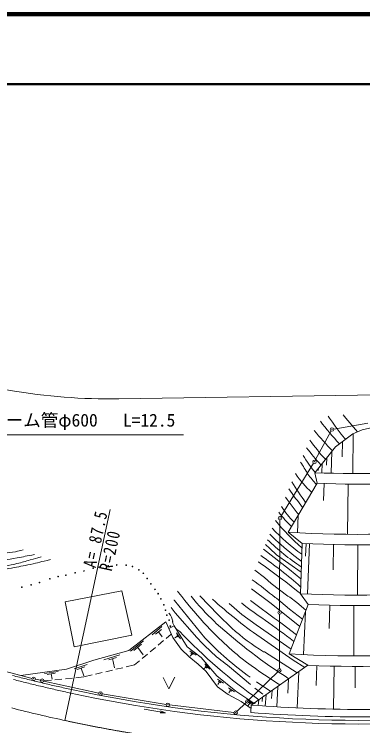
# Model space of a CAD drawing. Units: millimetres, scale not verified. Extents: x 40000 to 680000, y 20000 to 380000.
# Drawn here: x 450782 to 500580, y 278416 to 380000 of the extents above; entities that cross this region are included whole.
import ezdxf
from ezdxf.enums import TextEntityAlignment as Align

# ---------------------------------------------------------------- set-up
doc = ezdxf.new("R2010")
doc.units = ezdxf.units.MM
doc.header["$LTSCALE"] = 1000
doc.header["$PDMODE"] = 32
doc.header["$PDSIZE"] = 500
doc.linetypes.add('CHAIN', pattern=[18.5, 12, -1.5, 3.5, -1.5])
for name, color, linetype, lineweight in [('M-BGD', 7, 'Continuous', 13), ('M-BMK', 2, 'CHAIN', 13), ('M-BMK-ROW', 30, 'Continuous', 13), ('M-STR-HTXT', 7, 'Continuous', 13), ('M-TTL', 2, 'Continuous', 140), ('M-TTL-LINE', 7, 'Continuous', 50)]:
    doc.layers.add(name, color=color, linetype=linetype, lineweight=lineweight)
doc.styles.add('ＭＳ ゴシック', font='')
doc.styles.get('ＭＳ ゴシック').set_extended_font_data('MS Gothic')

msp = doc.modelspace()

# ---------------------------------------------------------------- linework, layer by layer
at = {"layer": 'M-BGD'}
for p, q in [((498167, 322308), (497786, 322794)), ((499815, 320372), (498167, 322308)), ((499174, 314421), (499211, 320129)), ((497691, 319014), (497655, 316808)), ((496059, 314471), (496140, 317586)), ((495453, 316727), (495420, 315612)), ((494239, 315206), (494226, 314870)), ((494713, 314512), (494759, 315858)), ((494063, 313034), (493714, 314549)), ((494063, 313034), (489936, 306057)), ((495050, 313000), (494973, 310582)), ((498407, 305753), (498484, 312927)), ((492422, 310261), (492419, 310305)), ((492008, 309560), (491991, 309574)), ((491238, 305982), (491371, 308482)), ((489936, 306057), (491903, 304446)), ((487290, 303703), (486681, 304317)), ((491903, 304446), (491667, 297275)), ((491875, 303825), (491883, 303819)), ((492492, 304419), (492411, 302627)), ((492666, 297230), (492971, 304397)), ((496412, 304286), (496331, 300700)), ((499838, 297070), (499853, 304244)), ((490109, 300738), (486404, 303649)), ((488242, 302843), (487290, 303703)), ((491768, 300334), (488242, 302843)), ((491733, 299383), (490109, 300738)), ((491793, 301094), (491774, 301108)), ((486519, 299599), (485158, 300648)), ((487503, 298742), (486519, 299599)), ((489894, 296897), (487503, 298742)), ((491736, 299379), (491733, 299383)), ((487307, 296018), (484695, 297974)), ((479902, 294234), (477291, 296969)), ((488254, 296625), (488057, 296707)), ((490159, 296755), (489894, 296897)), ((491136, 295993), (490159, 296755)), ((491667, 297275), (492778, 295724)), ((478021, 290980), (473670, 296295)), ((481493, 295851), (483310, 294308)), ((491557, 292641), (487307, 296018)), ((490115, 295062), (488254, 296625)), ((492778, 295724), (490071, 288672)), ((492423, 294901), (491136, 295993)), ((495871, 295622), (495790, 292301)), ((473789, 294549), (473204, 295296)), ((491974, 293630), (490115, 295062)), ((492112, 288572), (492378, 294682)), ((492453, 294878), (492423, 294901)), ((499283, 288398), (499319, 295572)), ((472894, 294474), (472903, 294456)), ((476869, 291029), (473789, 294549)), ((481881, 292361), (479902, 294234)), ((483173, 293055), (482460, 293676)), ((483310, 294308), (485357, 292822)), ((470472, 291421), (471878, 292575)), ((472860, 292285), (472441, 293277)), ((473630, 292688), (472860, 292285)), ((473425, 293344), (473398, 293278)), ((479634, 293036), (479392, 293306)), ((484552, 292002), (483173, 293055)), ((490337, 289364), (485357, 292822)), ((491100, 291398), (489078, 292982)), ((491586, 292619), (491557, 292641)), ((470968, 291488), (471813, 292155)), ((471390, 291822), (471926, 291095)), ((473959, 291705), (474543, 290820)), ((484953, 291742), (484552, 292002)), ((490616, 287761), (484953, 291742)), ((467398, 289057), (469271, 290542)), ((472114, 290571), (471346, 289930)), ((473202, 291479), (472498, 290891)), ((474086, 291217), (473708, 290993)), ((473996, 291378), (474205, 291048)), ((467857, 289152), (468986, 290046)), ((468422, 289599), (469215, 288566)), ((470962, 289610), (470194, 288970)), ((463594, 287849), (465879, 288535)), ((469810, 288649), (469042, 288009)), ((475879, 289101), (476754, 288500)), ((476181, 288697), (475914, 288347)), ((476037, 288812), (476354, 288584)), ((486548, 288949), (486418, 288972)), ((491190, 285954), (486548, 288949)), ((492745, 287044), (490071, 288672)), ((464297, 287841), (465379, 288164)), ((464838, 288002), (465114, 286704)), ((468658, 287688), (467953, 287101)), ((492281, 286727), (490616, 287761)), ((459346, 286537), (461225, 287161)), ((459780, 286455), (460879, 286834)), ((460329, 286644), (460717, 285529)), ((466285, 286704), (465312, 286473)), ((467953, 287101), (466772, 286820)), ((478198, 286810), (477858, 286530)), ((477997, 287273), (478711, 286487)), ((478084, 286955), (478342, 286660)), ((484537, 284314), (481559, 286821)), ((484657, 281374), (492745, 287044)), ((492281, 286727), (492287, 286723)), ((493998, 286998), (493905, 284168)), ((496385, 280786), (496506, 286932)), ((499482, 286897), (499470, 283823)), ((455089, 285893), (457048, 286182)), ((455502, 285737), (456651, 285920)), ((456076, 285829), (456196, 285088)), ((461907, 285664), (460726, 285383)), ((463367, 286011), (462394, 285779)), ((464826, 286357), (463853, 286126)), ((491206, 280958), (491447, 286134)), ((456105, 284925), (454967, 284812)), ((457597, 285073), (456602, 284974)), ((459090, 285221), (458095, 285122)), ((460726, 285383), (459588, 285270)), ((479824, 285078), (480698, 284476)), ((480125, 284673), (479858, 284323)), ((479981, 284788), (480299, 284560)), ((487422, 283312), (485372, 284691)), ((489963, 285093), (489853, 283069)), ((481390, 283849), (482264, 283248)), ((481691, 283445), (481424, 283095)), ((481547, 283559), (481865, 283332)), ((485179, 283784), (486292, 282904)), ((487616, 283448), (487541, 282310)), ((488280, 281116), (488461, 284040)), ((486242, 282485), (486197, 281873)), ((486462, 282756), (486542, 282695)), ((486651, 281223), (486766, 282852)), ((484162, 282054), (484902, 281545)), ((484463, 281650), (484196, 281300)), ((484319, 281765), (484637, 281537)), ((485187, 281746), (485172, 281541)), ((485654, 281296), (485716, 282116)), ((469328, 280798), (472416, 280281)), ((484657, 281374), (484572, 280316))]:
    msp.add_line(p, q, dxfattribs=at)
for points in [[(495653, 322615), (495836, 322346), (496242, 321759), (496654, 321176), (497075, 320600), (497507, 320032), (497954, 319473), (498090, 319313)], [(516352, 315231), (509547, 320983), (507910, 321814), (506248, 321941), (500488, 320644), (499139, 320099), (496670, 318249), (493714, 314549)], [(493778, 314630), (493636, 314787), (493368, 315105), (493111, 315431), (492880, 315747), (492659, 316070), (492446, 316399), (492239, 316733), (492080, 316996)], [(489526, 311071), (489778, 310714), (490058, 310328), (490342, 309944), (490632, 309565), (490928, 309190), (491228, 308820), (491429, 308581)], [(491819, 301888), (491745, 301944), (491330, 302259), (490918, 302579), (490509, 302903), (490104, 303231), (489703, 303565), (489304, 303904), (488909, 304248), (488518, 304597), (488130, 304952), (487806, 305256), (487485, 305565), (487283, 305767)], [(485652, 301839), (485745, 301774), (486121, 301509), (486495, 301241), (486867, 300972), (487238, 300700), (488017, 300123), (488793, 299538), (489565, 298946), (490334, 298348), (491099, 297743), (491668, 297288)], [(488747, 284241), (488498, 284402), (487841, 284828), (487186, 285256), (486535, 285688), (485888, 286125), (485247, 286569), (484612, 287022), (483985, 287485), (483368, 287960), (482987, 288263), (482610, 288572), (482237, 288885), (481868, 289203), (481502, 289526), (481140, 289854), (480781, 290185), (480426, 290521), (480074, 290860), (479725, 291203), (479242, 291688), (478765, 292180), (478295, 292677), (477830, 293180), (477372, 293688), (476919, 294200), (476474, 294716), (476034, 295235), (475601, 295757), (475174, 296282), (474707, 296867), (474248, 297456), (474096, 297656)], [(483232, 295937), (483282, 295900), (483870, 295466), (484461, 295035), (485053, 294607), (485647, 294180), (486155, 293816), (486662, 293453), (487170, 293089), (487676, 292723), (488182, 292356), (488685, 291987), (489187, 291614), (489686, 291239), (490182, 290858), (490674, 290474), (490742, 290419)], [(462178, 287789), (467177, 289184), (472441, 293277)], [(485031, 281636), (482455, 283357), (479743, 285531), (477480, 288168), (475494, 289690), (473610, 292678)], [(472860, 292285), (473438, 291039), (474651, 289374), (475782, 288275), (477048, 287229), (478190, 286176), (479828, 283998), (481350, 282884), (483206, 281863), (484618, 280885)], [(462178, 287789), (458260, 286511), (451735, 285603)], [(450556, 285586), (450796, 285524), (451035, 285463), (451275, 285402), (451515, 285341), (451755, 285281), (451995, 285220), (452234, 285160), (452474, 285101), (452714, 285041), (452954, 284982), (453194, 284923), (453434, 284864), (453674, 284806), (453914, 284747), (454154, 284690), (454394, 284632), (454634, 284575), (454874, 284517), (455114, 284461), (455355, 284404), (455595, 284348), (455835, 284292), (456075, 284236), (456316, 284181), (456556, 284126), (456796, 284071), (457037, 284016), (457277, 283962), (457517, 283908), (457758, 283855), (457998, 283801), (458239, 283748), (458479, 283695), (458720, 283643), (458961, 283591)], [(450667, 285020), (450907, 284959), (451147, 284898), (451387, 284837), (451628, 284776), (451868, 284716), (452108, 284656), (452349, 284596), (452589, 284536), (452830, 284477), (453070, 284418), (453311, 284359), (453551, 284300), (453792, 284242), (454032, 284184), (454273, 284126), (454514, 284069), (454754, 284012), (454995, 283955), (455236, 283898), (455477, 283841), (455717, 283785), (455958, 283730), (456199, 283674), (456440, 283619), (456681, 283564), (456922, 283509), (457163, 283455), (457404, 283401), (457645, 283347), (457886, 283293), (458127, 283240), (458368, 283187), (458610, 283135), (458851, 283083)], [(472040, 285307), (472892, 283698), (473743, 285339)], [(471656, 280281), (472416, 280281), (471697, 280528)]]:
    msp.add_lwpolyline(points, dxfattribs=at)
msp.add_lwpolyline([(458048, 296088), (466152, 297672), (467582, 291363), (459352, 289666)], close=True, dxfattribs=at)
for centre in [(462057, 300913), (462911, 301073), (464194, 301266), (465428, 301366), (466771, 301344), (467659, 301157), (468603, 300671), (457066, 299707), (458145, 299903), (459491, 300268), (460739, 300520), (469229, 300190), (454402, 298852), (455860, 299413), (469776, 299433), (470294, 298662), (451864, 298193), (453182, 298529), (470897, 297891), (471346, 297274), (471738, 296517), (472159, 295690), (472397, 294904), (472594, 294217), (472902, 293502), (473084, 292647)]:
    msp.add_circle(centre, 50, dxfattribs=at)
for centre, radius, start, end in [((513707, 328834), 48408, 220.71543, 220.71543), ((527766, 347111), 41716, 217.15181, 222.96859), ((529666, 350326), 46722, 219.56375, 224.29909), ((517871, 337177), 30681, 215.91, 222.47163), ((512733, 332815), 24959, 216.08236, 223.41326), ((456538, 292968), 42050, 30.55698, 33.31469), ((500219, 474667), 160250, 267.67335, 275.41533), ((502400, 321946), 13691, 213.3774, 228.28316), ((506828, 324643), 17444, 216.17894, 222.4737), ((515362, 327642), 28756, 210.03005, 217.07691), ((500219, 474667), 161750, 267.81868, 275.41533), ((532889, 341918), 52142, 214.70829, 218.33834), ((501388, 318547), 16032, 217.02257, 226.794), ((500769, 317482), 14141, 213.27245, 225.03612), ((510879, 325899), 29127, 218.56259, 229.27307), ((507877, 325122), 27402, 222.41219, 234.2104), ((500219, 474667), 168924, 266.51008, 275.41533), ((512258, 331671), 36793, 226.5404, 236.16949), ((500219, 474667), 170424, 267.20312, 275.41533), ((448178, 248588), 66045, 48.77835, 55.04485), ((450698, 252605), 57799, 49.73149, 53.84387), ((500219, 474667), 177598, 267.23996, 275.41533), ((502812, 318397), 34322, 218.76914, 226.97198), ((496746, 313684), 28895, 216.80794, 217.00069), ((513022, 333505), 50203, 227.5273, 232.50023), ((557311, 390414), 118949, 232.29465, 234.99591), ((500219, 474667), 179098, 267.6187, 275.41533), ((471343, 293045), 2103, 8.18467, 42.15793), ((475299, 293610), 1930, 189.90508, 241.71809), ((532539, 351738), 79024, 227.97338, 237.44506), ((529724, 344711), 76487, 223.65465, 234.89804), ((501442, 313823), 29039, 227.65372, 238.84561), ((498456, 310372), 28986, 221.8631, 234.34158), ((511038, 322317), 45521, 223.50388, 234.33771), ((494137, 294222), 4147, 222.92527, 223.17828), ((500219, 474667), 186272, 266.87707, 275.41533), ((500219, 474667), 187772, 267.71873, 275.41533), ((500219, 474667), 195480, 257.81536, 275.41533), ((500219, 474667), 196000, 257.81536, 275.41533), ((500219, 474667), 193919, 265.39703, 275.41533), ((500219, 474667), 194980, 265.39703, 275.41533)]:
    msp.add_arc(centre, radius, start, end, dxfattribs=at)
for points, knots in [([(436532, 299405), (437112, 299609), (437270, 299659), (437747, 299810), (438660, 300100), (439187, 300209), (440109, 300471), (441743, 300936), (442661, 301188), (444288, 301681), (445405, 302020), (446007, 302293), (447139, 302578), (447993, 302794), (448476, 302902), (449345, 303046), (449970, 303149), (450332, 303133), (450952, 303261), (451394, 303352), (451551, 303390), (452074, 303541)], [0, 0, 0, 0, 1, 1, 1, 2, 2, 2, 3, 3, 3, 4, 4, 4, 5, 5, 5, 6, 6, 6, 7, 7, 7, 7]), ([(438054, 299176), (439404, 299540), (439747, 299633), (440830, 299933), (442278, 300335), (443079, 300596), (444531, 300985), (445702, 301299), (446361, 301468), (447545, 301728), (448959, 302038), (449768, 302121), (451190, 302387), (452171, 302570), (452481, 302628), (453700, 302864)], [0, 0, 0, 0, 1, 1, 1, 2, 2, 2, 3, 3, 3, 4, 4, 4, 5, 5, 5, 5]), ([(439018, 298617), (439790, 298880), (440001, 298944), (440635, 299140), (442040, 299576), (442841, 299777), (444270, 300121), (445697, 300466), (446516, 300569), (447953, 300869), (449215, 301133), (449925, 301264), (451178, 301570), (451921, 301752), (452329, 301887), (453066, 302094), (453687, 302268), (453881, 302323), (454655, 302542)], [0, 0, 0, 0, 1, 1, 1, 2, 2, 2, 3, 3, 3, 4, 4, 4, 5, 5, 5, 6, 6, 6, 6]), ([(439560, 298313), (440637, 298684), (440935, 298785), (441831, 299042), (442775, 299312), (443316, 299420), (444270, 299649), (445451, 299933), (446110, 300103), (447299, 300350), (448506, 300602), (449191, 300696), (450402, 300930), (451447, 301132), (452035, 301236), (453075, 301463), (454205, 301709), (454572, 301804), (455954, 302154)], [0, 0, 0, 0, 1, 1, 1, 2, 2, 2, 3, 3, 3, 4, 4, 4, 5, 5, 5, 6, 6, 6, 6])]:
    msp.add_open_spline(points, degree=3, knots=knots, dxfattribs=at)
at = {"layer": 'M-BMK'}
msp.add_lwpolyline([(450432, 280953), (450917, 280831), (451402, 280710), (451887, 280589), (452373, 280470), (452859, 280352), (453345, 280235), (453831, 280119), (454318, 280005), (454805, 279891), (455292, 279778), (455779, 279667), (456267, 279556), (456755, 279447), (457243, 279339), (457732, 279232), (458007, 279173)], dxfattribs=at)
msp.add_arc((500219, 474667), 200000, 257.81536, 275.41533, dxfattribs=at)
at = {"layer": 'M-BMK-ROW'}
for p, q in [((496421, 320764), (501309, 321629)), ((493792, 316321), (496056, 320500)), ((488876, 308274), (493542, 315888)), ((488698, 294846), (488744, 307811)), ((488668, 286571), (488696, 294346)), ((444310, 287563), (453328, 285182)), ((484275, 282066), (488488, 286147)), ((453813, 285065), (454528, 284908)), ((455017, 284801), (462868, 283079)), ((463359, 282984), (472491, 281452)), ((482609, 280453), (483916, 281719)), ((472985, 281382), (482181, 280308))]:
    msp.add_line(p, q, dxfattribs=at)
for centre in [(496175, 320720), (493673, 316102), (488745, 308061), (488697, 294596), (488667, 286321), (453569, 285118), (454773, 284855), (463112, 283026), (472737, 281411), (484096, 281893), (482430, 280279)]:
    msp.add_circle(centre, 250, dxfattribs=at)
for p in [(496175, 320720), (493673, 316102), (488745, 308061), (488697, 294596), (488667, 286321), (453569, 285118), (454773, 284855), (463112, 283026), (472737, 281411), (484096, 281893), (482430, 280279)]:
    msp.add_point(p, dxfattribs=at)
at = {"layer": 'M-STR-HTXT'}
for p, q in [((539116, 326238), (465724, 325094)), ((441763, 319937), (474980, 319937)), ((458007, 279173), (464510, 309291))]:
    msp.add_line(p, q, dxfattribs=at)
msp.add_arc((464423, 408570), 83486, 249.51392, 270.89264, dxfattribs=at)
at = {"layer": 'M-TTL'}
msp.add_line((680000, 380000), (40000, 380000), dxfattribs=at)
at = {"layer": 'M-TTL-LINE'}
msp.add_line((40000, 370000), (680000, 370000), dxfattribs=at)

# ---------------------------------------------------------------- texts
at = {"layer": 'M-STR-HTXT', "style": 'ＭＳ ゴシック'}
for s, p in [('ヒューム管φ600', (444574, 320576)), ('L=12.5', (466316, 320576))]:
    msp.add_text(s, height=1833, dxfattribs=at).set_placement(p, align=Align.BOTTOM_LEFT)
at = {"layer": 'M-STR-HTXT', "char_height": 1833, "rotation": 77.815, "style": 'ＭＳ ゴシック'}
for s, insert, attachment_point in [('\\T1.18;\\W0.8;A=\\~87.5', (462438, 300882), 7), ('\\T1.18;\\W0.8;R=200', (462927, 300777), 1)]:
    msp.add_mtext(s, dxfattribs=dict(at, insert=insert, attachment_point=attachment_point))

doc.saveas('drawing.dxf')
